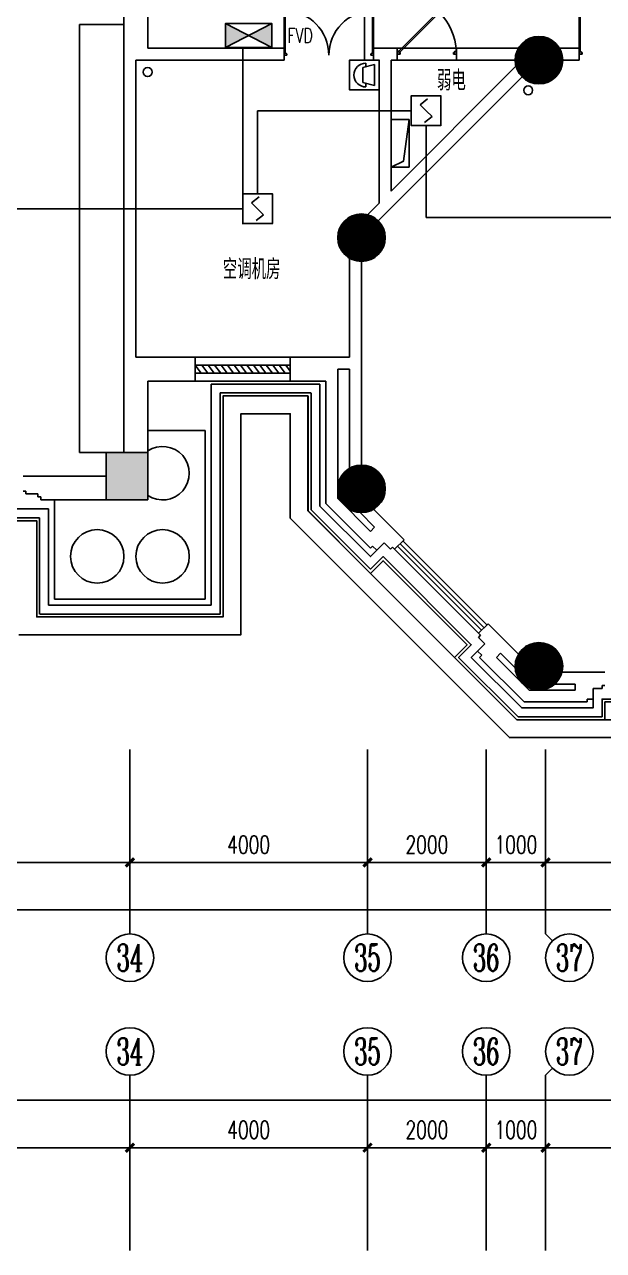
# Model space of a CAD drawing. Extents: x 190999 to 918899, y -200814 to 215286.
# Drawn here: x 507110 to 516859, y 110537 to 131167 of the extents above; entities that cross this region are included whole.
import ezdxf
from ezdxf.enums import TextEntityAlignment as Align

# ---------------------------------------------------------------- set-up
doc = ezdxf.new("R2010")
doc.units = 0
doc.header["$LTSCALE"] = 1000
doc.header["$MEASUREMENT"] = 0
doc.layers.get('Defpoints').update_dxf_attribs({"color": 1})
for name, color, linetype in [('00-EQUIP', 3, 'Continuous'), ('00-WIRE-4', 6, 'Continuous'), ('A-墙线', 2, 'Continuous'), ('A-外包装修', 250, 'Continuous'), ('A-外窗', 145, 'Continuous'), ('A-家具', 250, 'Continuous'), ('A-门', 167, 'Continuous'), ('AXIS', 3, 'Continuous'), ('AXIS_TEXT', 7, 'Continuous'), ('COLUMN', 2, 'Continuous'), ('PUB_HATCH', 250, 'Continuous'), ('WALL', 2, 'Continuous'), ('WINDOW', 177, 'Continuous'), ('屋面排水', 4, 'Continuous'), ('房间名称', 7, 'Continuous'), ('暖通-风-说明', 3, 'Continuous'), ('电井开洞', 97, 'Continuous'), ('雨水管', 151, 'Continuous')]:
    doc.layers.add(name, color=color, linetype=linetype)
doc.styles.add('_TCH_AXIS', font='COMPLEX', dxfattribs={"bigfont": 'GBCBIG'})
doc.styles.add('_TCH_DIM', font='SIMPLEX', dxfattribs={"bigfont": 'GBCBIG'})
doc.styles.add('COMPLEX', font='COMPLEX')
doc.styles.add('DIM_FONT', font='SIMPLEX', dxfattribs={"width": 0.7, "bigfont": 'GBCBIG'})
doc.styles.add('HZ-ZGBZ', font='romanc.shx', dxfattribs={"width": 0.65})
doc.styles.get("Standard").update_dxf_attribs({"font": 'simhei.ttf'})
doc.styles.add('XXK', font='romans.shx', dxfattribs={"width": 0.75, "bigfont": 'hzf.shx'})
doc.linetypes.add('BIG-DLINE', pattern='A,1,-0.15,["D",XXK,S=0.2,R=0,X=-0.1,Y=-0.09],-0.2', length=1.35)
doc.dimstyles.new('DIMN', dxfattribs={"dimtxt": 300, "dimasz": 100, "dimexe": 250, "dimexo": 300, "dimgap": 150, "dimtad": 1, "dimdec": 0, "dimzin": 0, "dimdsep": 46, "dimtxsty": 'DIM_FONT', "dimblk": 'ARCHTICK', "dimcen": 0.09, "dimclrt": 7, "dimazin": 2, "dimtfac": 1, "dimtdec": 0, "dimtix": 1, "dimtmove": 2, "dimatfit": 3, "dimfxl": 0, "dimtolj": 1, "dimtzin": 0, "dimarcsym": 0})

# ---------------------------------------------------------------- blocks, each defined once
blk = doc.blocks.new('m1800')
at = {"layer": 'A-墙线'}
for p, q in [((-900, -100), (-900, 100)), ((900, -100), (900, 100))]:
    blk.add_line(p, q, dxfattribs=at)
at = {"layer": 'A-门'}
for p, q in [((-900, 900), (-900, 0)), ((-900, 900), (-880, 900)), ((-880, 900), (-880, 50)), ((880, 900), (880, 50)), ((900, 900), (880, 900)), ((900, 900), (900, 0)), ((-900, 50), (-870, 50)), ((-900, 0), (-850, 0)), ((-870, 50), (-870, 30)), ((-870, 30), (-850, 30)), ((-850, 30), (-850, 0)), ((850, 30), (850, 0)), ((870, 30), (850, 30)), ((900, 0), (850, 0)), ((870, 50), (870, 30)), ((900, 50), (870, 50))]:
    blk.add_line(p, q, dxfattribs=at)
for centre, start, end in [((-900, 0), 0, 88.7267), ((900, 0), 91.2733, 180)]:
    blk.add_arc(centre, 900, start, end, dxfattribs=at)
blk = doc.blocks.new('bfm01')
at = {"layer": 'A-墙线'}
for p, q in [((-200, 0), (0, 0)), ((-200, -1000), (0, -1000))]:
    blk.add_line(p, q, dxfattribs=at)
at = {"layer": 'A-门'}
for p, q in [((-200, -1000), (-200, 0)), ((-100, 0), (-100, -50)), ((-70, -50), (-100, -50)), ((-50, -30), (-70, -30)), ((-70, -30), (-70, -50)), ((-64, -44), (-50, -30)), ((-64, -44), (603, -711)), ((-50, 0), (-50, -30)), ((-50, -30), (617, -697)), ((0, 0), (0, -1000)), ((-70, -950), (-100, -950)), ((-100, -1000), (-100, -950)), ((-50, -1000), (-100, -1000)), ((-70, -970), (-70, -950)), ((-50, -970), (-70, -970)), ((-50, -1000), (-50, -970))]:
    blk.add_line(p, q, dxfattribs=at)
blk.add_arc((-100, 0), 1000, 272.866, 315.8103, dxfattribs=at)
blk = doc.blocks.new('$WINLIB2D$00000039')
at = {"color": 0}
for p, q in [((0.5, 0.5), (-0.5, 0.5)), ((-0.5, 0.167), (0.5, 0.167)), ((-0.384, -0.167), (-0.448, 0.167)), ((-0.316, -0.167), (-0.38, 0.167)), ((-0.248, -0.167), (-0.312, 0.167)), ((-0.18, -0.167), (-0.244, 0.167)), ((-0.112, -0.167), (-0.176, 0.167)), ((-0.044, -0.167), (-0.108, 0.167)), ((0.024, -0.167), (-0.04, 0.167)), ((0.092, -0.167), (0.028, 0.167)), ((0.16, -0.167), (0.096, 0.167)), ((0.228, -0.167), (0.164, 0.167)), ((0.296, -0.167), (0.232, 0.167)), ((0.364, -0.167), (0.3, 0.167)), ((0.432, -0.167), (0.368, 0.167)), ((0.5, -0.167), (0.436, 0.167)), ((-0.452, -0.167), (-0.5, 0.084)), ((-0.5, -0.167), (0.5, -0.167)), ((0.5, -0.5), (-0.5, -0.5))]:
    blk.add_line(p, q, dxfattribs=at)
blk = doc.blocks.new('_ArchTick')
at = {"const_width": 0.5}
blk.add_lwpolyline([(-0.7, -0.7), (0.7, 0.7)], dxfattribs=at)
blk = doc.blocks.new('*D437')
at = {"layer": 'AXIS', "color": 0, "lineweight": -2}
for p, q in [((515884, 110867), (515884, 112517)), ((518885, 110867), (518885, 112517)), ((515884, 112267), (518885, 112267))]:
    blk.add_line(p, q, dxfattribs=at)
at = {"layer": 'Defpoints', "color": 0}
for p in [(518885, 112267), (515884, 110567), (518885, 110567)]:
    blk.add_point(p, dxfattribs=at)
at = {"layer": 'AXIS', "color": 0, "lineweight": -2, "xscale": 100, "yscale": 100, "zscale": 100, "rotation": 180}
blk.add_blockref('_ArchTick', (515884, 112267), dxfattribs=at)
at = {"layer": 'AXIS', "color": 0, "lineweight": -2, "xscale": 100, "yscale": 100, "zscale": 100}
blk.add_blockref('_ArchTick', (518885, 112267), dxfattribs=at)
at = {"layer": 'AXIS', "color": 7, "insert": (517384, 112567), "char_height": 300, "attachment_point": 5, "style": 'DIM_FONT'}
blk.add_mtext('\\A1;3000', dxfattribs=at)
blk = doc.blocks.new('*D438')
at = {"layer": 'AXIS', "color": 0, "lineweight": -2}
for p, q in [((514885, 110867), (514885, 112517)), ((515884, 110867), (515884, 112517)), ((514885, 112267), (514785, 112267)), ((514885, 112267), (515884, 112267)), ((515884, 112267), (515984, 112267))]:
    blk.add_line(p, q, dxfattribs=at)
at = {"layer": 'Defpoints', "color": 0}
for p in [(515884, 112267), (514885, 110567), (515884, 110567)]:
    blk.add_point(p, dxfattribs=at)
at = {"layer": 'AXIS', "color": 0, "lineweight": -2, "xscale": 100, "yscale": 100, "zscale": 100}
blk.add_blockref('_ArchTick', (514885, 112267), dxfattribs=at)
at = {"layer": 'AXIS', "color": 0, "lineweight": -2, "xscale": 100, "yscale": 100, "zscale": 100, "rotation": 180}
blk.add_blockref('_ArchTick', (515884, 112267), dxfattribs=at)
at = {"layer": 'AXIS', "color": 7, "insert": (515384, 112567), "char_height": 300, "attachment_point": 5, "style": 'DIM_FONT'}
blk.add_mtext('\\A1;1000', dxfattribs=at)
blk = doc.blocks.new('*D439')
at = {"layer": 'AXIS', "color": 0, "lineweight": -2}
for p, q in [((512885, 110867), (512885, 112517)), ((514885, 110867), (514885, 112517)), ((512885, 112267), (514885, 112267))]:
    blk.add_line(p, q, dxfattribs=at)
at = {"layer": 'Defpoints', "color": 0}
for p in [(514885, 112267), (512885, 110567), (514885, 110567)]:
    blk.add_point(p, dxfattribs=at)
at = {"layer": 'AXIS', "color": 0, "lineweight": -2, "xscale": 100, "yscale": 100, "zscale": 100, "rotation": 180}
blk.add_blockref('_ArchTick', (512885, 112267), dxfattribs=at)
at = {"layer": 'AXIS', "color": 0, "lineweight": -2, "xscale": 100, "yscale": 100, "zscale": 100}
blk.add_blockref('_ArchTick', (514885, 112267), dxfattribs=at)
at = {"layer": 'AXIS', "color": 7, "insert": (513885, 112567), "char_height": 300, "attachment_point": 5, "style": 'DIM_FONT'}
blk.add_mtext('\\A1;2000', dxfattribs=at)
blk = doc.blocks.new('*D440')
at = {"layer": 'AXIS', "color": 0, "lineweight": -2}
for p, q in [((508885, 110867), (508885, 112517)), ((512885, 110867), (512885, 112517)), ((508885, 112267), (512885, 112267))]:
    blk.add_line(p, q, dxfattribs=at)
at = {"layer": 'Defpoints', "color": 0}
for p in [(512885, 112267), (508885, 110567), (512885, 110567)]:
    blk.add_point(p, dxfattribs=at)
at = {"layer": 'AXIS', "color": 0, "lineweight": -2, "xscale": 100, "yscale": 100, "zscale": 100, "rotation": 180}
blk.add_blockref('_ArchTick', (508885, 112267), dxfattribs=at)
at = {"layer": 'AXIS', "color": 0, "lineweight": -2, "xscale": 100, "yscale": 100, "zscale": 100}
blk.add_blockref('_ArchTick', (512885, 112267), dxfattribs=at)
at = {"layer": 'AXIS', "color": 7, "insert": (510885, 112567), "char_height": 300, "attachment_point": 5, "style": 'DIM_FONT'}
blk.add_mtext('\\A1;4000', dxfattribs=at)
blk = doc.blocks.new('*D441')
at = {"layer": 'AXIS', "color": 0, "lineweight": -2}
for p, q in [((500885, 110867), (500885, 112517)), ((508885, 110867), (508885, 112517)), ((500885, 112267), (508885, 112267))]:
    blk.add_line(p, q, dxfattribs=at)
at = {"layer": 'Defpoints', "color": 0}
for p in [(508885, 112267), (500885, 110567), (508885, 110567)]:
    blk.add_point(p, dxfattribs=at)
at = {"layer": 'AXIS', "color": 0, "lineweight": -2, "xscale": 100, "yscale": 100, "zscale": 100, "rotation": 180}
blk.add_blockref('_ArchTick', (500885, 112267), dxfattribs=at)
at = {"layer": 'AXIS', "color": 0, "lineweight": -2, "xscale": 100, "yscale": 100, "zscale": 100}
blk.add_blockref('_ArchTick', (508885, 112267), dxfattribs=at)
at = {"layer": 'AXIS', "color": 7, "insert": (504885, 112567), "char_height": 300, "attachment_point": 5, "style": 'DIM_FONT'}
blk.add_mtext('\\A1;8000', dxfattribs=at)
blk = doc.blocks.new('*D450')
at = {"layer": 'AXIS', "color": 0, "lineweight": -2}
for p, q in [((445885, 110867), (445885, 113317)), ((519185, 110867), (519185, 113317)), ((445885, 113067), (519185, 113067))]:
    blk.add_line(p, q, dxfattribs=at)
at = {"layer": 'Defpoints', "color": 0}
for p in [(519185, 113067), (445885, 110567), (519185, 110567)]:
    blk.add_point(p, dxfattribs=at)
at = {"layer": 'AXIS', "color": 0, "lineweight": -2, "xscale": 100, "yscale": 100, "zscale": 100, "rotation": 180}
blk.add_blockref('_ArchTick', (445885, 113067), dxfattribs=at)
at = {"layer": 'AXIS', "color": 0, "lineweight": -2, "xscale": 100, "yscale": 100, "zscale": 100}
blk.add_blockref('_ArchTick', (519185, 113067), dxfattribs=at)
at = {"layer": 'AXIS', "color": 7, "insert": (482535, 113367), "char_height": 300, "attachment_point": 5, "style": 'DIM_FONT'}
blk.add_mtext('\\A1;73300', dxfattribs=at)
blk = doc.blocks.new('*D473')
at = {"layer": 'AXIS', "color": 0, "lineweight": -2}
for p, q in [((515884, 118667), (515884, 116817)), ((518885, 118667), (518885, 116817)), ((515884, 117067), (518885, 117067))]:
    blk.add_line(p, q, dxfattribs=at)
at = {"layer": 'Defpoints', "color": 0}
for p in [(515884, 118967), (518885, 118967), (518885, 117067)]:
    blk.add_point(p, dxfattribs=at)
at = {"layer": 'AXIS', "color": 0, "lineweight": -2, "xscale": 100, "yscale": 100, "zscale": 100, "rotation": 180}
blk.add_blockref('_ArchTick', (515884, 117067), dxfattribs=at)
at = {"layer": 'AXIS', "color": 0, "lineweight": -2, "xscale": 100, "yscale": 100, "zscale": 100}
blk.add_blockref('_ArchTick', (518885, 117067), dxfattribs=at)
at = {"layer": 'AXIS', "color": 7, "insert": (517384, 117367), "char_height": 300, "attachment_point": 5, "style": 'DIM_FONT'}
blk.add_mtext('\\A1;3000', dxfattribs=at)
blk = doc.blocks.new('*D474')
at = {"layer": 'AXIS', "color": 0, "lineweight": -2}
for p, q in [((514885, 118667), (514885, 116817)), ((515884, 118667), (515884, 116817)), ((514885, 117067), (514785, 117067)), ((514885, 117067), (515884, 117067)), ((515884, 117067), (515984, 117067))]:
    blk.add_line(p, q, dxfattribs=at)
at = {"layer": 'Defpoints', "color": 0}
for p in [(514885, 118967), (515884, 118967), (515884, 117067)]:
    blk.add_point(p, dxfattribs=at)
at = {"layer": 'AXIS', "color": 0, "lineweight": -2, "xscale": 100, "yscale": 100, "zscale": 100}
blk.add_blockref('_ArchTick', (514885, 117067), dxfattribs=at)
at = {"layer": 'AXIS', "color": 0, "lineweight": -2, "xscale": 100, "yscale": 100, "zscale": 100, "rotation": 180}
blk.add_blockref('_ArchTick', (515884, 117067), dxfattribs=at)
at = {"layer": 'AXIS', "color": 7, "insert": (515384, 117367), "char_height": 300, "attachment_point": 5, "style": 'DIM_FONT'}
blk.add_mtext('\\A1;1000', dxfattribs=at)
blk = doc.blocks.new('*D475')
at = {"layer": 'AXIS', "color": 0, "lineweight": -2}
for p, q in [((512885, 118667), (512885, 116817)), ((514885, 118667), (514885, 116817)), ((512885, 117067), (514885, 117067))]:
    blk.add_line(p, q, dxfattribs=at)
at = {"layer": 'Defpoints', "color": 0}
for p in [(512885, 118967), (514885, 118967), (514885, 117067)]:
    blk.add_point(p, dxfattribs=at)
at = {"layer": 'AXIS', "color": 0, "lineweight": -2, "xscale": 100, "yscale": 100, "zscale": 100, "rotation": 180}
blk.add_blockref('_ArchTick', (512885, 117067), dxfattribs=at)
at = {"layer": 'AXIS', "color": 0, "lineweight": -2, "xscale": 100, "yscale": 100, "zscale": 100}
blk.add_blockref('_ArchTick', (514885, 117067), dxfattribs=at)
at = {"layer": 'AXIS', "color": 7, "insert": (513885, 117367), "char_height": 300, "attachment_point": 5, "style": 'DIM_FONT'}
blk.add_mtext('\\A1;2000', dxfattribs=at)
blk = doc.blocks.new('*D476')
at = {"layer": 'AXIS', "color": 0, "lineweight": -2}
for p, q in [((508885, 118667), (508885, 116817)), ((512885, 118667), (512885, 116817)), ((508885, 117067), (512885, 117067))]:
    blk.add_line(p, q, dxfattribs=at)
at = {"layer": 'Defpoints', "color": 0}
for p in [(508885, 118967), (512885, 118967), (512885, 117067)]:
    blk.add_point(p, dxfattribs=at)
at = {"layer": 'AXIS', "color": 0, "lineweight": -2, "xscale": 100, "yscale": 100, "zscale": 100, "rotation": 180}
blk.add_blockref('_ArchTick', (508885, 117067), dxfattribs=at)
at = {"layer": 'AXIS', "color": 0, "lineweight": -2, "xscale": 100, "yscale": 100, "zscale": 100}
blk.add_blockref('_ArchTick', (512885, 117067), dxfattribs=at)
at = {"layer": 'AXIS', "color": 7, "insert": (510885, 117367), "char_height": 300, "attachment_point": 5, "style": 'DIM_FONT'}
blk.add_mtext('\\A1;4000', dxfattribs=at)
blk = doc.blocks.new('*D477')
at = {"layer": 'AXIS', "color": 0, "lineweight": -2}
for p, q in [((500885, 118667), (500885, 116817)), ((508885, 118667), (508885, 116817)), ((500885, 117067), (508885, 117067))]:
    blk.add_line(p, q, dxfattribs=at)
at = {"layer": 'Defpoints', "color": 0}
for p in [(500885, 118967), (508885, 118967), (508885, 117067)]:
    blk.add_point(p, dxfattribs=at)
at = {"layer": 'AXIS', "color": 0, "lineweight": -2, "xscale": 100, "yscale": 100, "zscale": 100, "rotation": 180}
blk.add_blockref('_ArchTick', (500885, 117067), dxfattribs=at)
at = {"layer": 'AXIS', "color": 0, "lineweight": -2, "xscale": 100, "yscale": 100, "zscale": 100}
blk.add_blockref('_ArchTick', (508885, 117067), dxfattribs=at)
at = {"layer": 'AXIS', "color": 7, "insert": (504885, 117367), "char_height": 300, "attachment_point": 5, "style": 'DIM_FONT'}
blk.add_mtext('\\A1;8000', dxfattribs=at)
blk = doc.blocks.new('*D486')
at = {"layer": 'AXIS', "color": 0, "lineweight": -2}
for p, q in [((446335, 118667), (446335, 116017)), ((523584, 118667), (523584, 116017)), ((446335, 116267), (523584, 116267))]:
    blk.add_line(p, q, dxfattribs=at)
at = {"layer": 'Defpoints', "color": 0}
for p in [(446335, 118967), (523584, 118967), (523584, 116267)]:
    blk.add_point(p, dxfattribs=at)
at = {"layer": 'AXIS', "color": 0, "lineweight": -2, "xscale": 100, "yscale": 100, "zscale": 100, "rotation": 180}
blk.add_blockref('_ArchTick', (446335, 116267), dxfattribs=at)
at = {"layer": 'AXIS', "color": 0, "lineweight": -2, "xscale": 100, "yscale": 100, "zscale": 100}
blk.add_blockref('_ArchTick', (523584, 116267), dxfattribs=at)
at = {"layer": 'AXIS', "color": 7, "insert": (484959, 116567), "char_height": 300, "attachment_point": 5, "style": 'DIM_FONT'}
blk.add_mtext('\\A1;77250', dxfattribs=at)
blk = doc.blocks.new('_YZH')
blk.add_circle((0, 0), 0.5)
at = {"layer": 'PUB_HATCH', "const_width": 0.5}
blk.add_lwpolyline([(-0.25, 0, 1), (0.25, 0, 1)], format="xyb", close=True, dxfattribs=at)
blk = doc.blocks.new('_AXISO')
blk.add_circle((0, 0), 0.5)
at = {"layer": 'AXIS_TEXT', "style": 'COMPLEX', "width": 1.041667}
blk.add_attdef('A', text='', height=0.56, dxfattribs=at).set_placement((-0.25, -0.28), (0.25, -0.28), align=Align.FIT)
blk = doc.blocks.new('_LINKPT1')
at = {"color": 0}
blk.add_line((0, 0), (0, 0), dxfattribs=at)
blk = doc.blocks.new('3S1KCGW2')
for p, q in [((0.5, 0.5), (-0.5, 0.5)), ((-0.5, 0.5), (-0.5, -0.5)), ((0.5, -0.5), (0.5, 0.5)), ((-0.2, 0.2), (0.05, 0.4)), ((0, 0), (-0.2, 0.2)), ((0, 0), (0.2, -0.2)), ((0.2, -0.2), (-0.05, -0.4)), ((-0.5, -0.5), (0.5, -0.5))]:
    blk.add_line(p, q)
at = {"const_width": 0.04, "flags": 128}
blk.add_lwpolyline([(-0.5, -0.5), (-0.5, 0.5), (0.5, 0.5), (0.5, -0.5)], close=True, dxfattribs=at)
at = {"xscale": 0.002, "yscale": 0.002, "zscale": 0.002}
for p in [(0, 0.5), (-0.5, 0), (0.5, 0), (0, -0.5)]:
    blk.add_blockref('_LINKPT1', p, dxfattribs=at)
at = {"flags": 9}
blk.add_attdef('A', (0, 0), '', height=0.00002, dxfattribs=at)
blk = doc.blocks.new('6H2KALM6')
for p, q in [((-0.78, 0.4), (0.78, -0.4)), ((0.78, 0.4), (-0.78, -0.4)), ((0.78, 0.4), (-0.78, 0.4)), ((-0.78, 0.4), (-0.78, -0.4)), ((0.78, -0.4), (0.78, 0.4)), ((-0.78, -0.4), (0.78, -0.4))]:
    blk.add_line(p, q)
at = {"const_width": 0.04}
blk.add_lwpolyline([(-0.78, 0.4), (-0.78, -0.4), (0.78, -0.4), (0.78, 0.4)], close=True, dxfattribs=at)
for points in [[(-0.78, 0.4), (0, 0), (-0.78, -0.4)], [(0.78, 0.4), (0, 0), (0.78, -0.4)]]:
    blk.add_solid(points)
at = {"xscale": 0.002, "yscale": 0.002, "zscale": 0.002}
for p in [(-0.78, 0), (0, 0.4), (0.78, 0), (0, -0.4)]:
    blk.add_blockref('_LINKPT1', p, dxfattribs=at)
at = {"flags": 9}
blk.add_attdef('A', (0, 0), '', height=0.00002, dxfattribs=at)
blk = doc.blocks.new('411UXEXY')
for p, q in [((0.5, 0.5), (-0.5, 0.5)), ((-0.5, 0.5), (-0.5, -0.5)), ((0.5, -0.5), (0.5, 0.5)), ((-0.25, 0.056), (-0.35, -0.333)), ((0.25, 0.056), (-0.25, 0.056)), ((0.35, -0.333), (0.25, 0.056)), ((-0.4, -0.044), (-0.276, -0.044)), ((-0.35, -0.333), (0.35, -0.333)), ((0.4, -0.044), (0.276, -0.044)), ((-0.5, -0.5), (0.5, -0.5))]:
    blk.add_line(p, q)
at = {"const_width": 0.04, "flags": 128}
blk.add_lwpolyline([(0.5, -0.5), (0.5, 0.5), (-0.5, 0.5), (-0.5, -0.5)], close=True, dxfattribs=at)
blk.add_arc((0, -0.044), 0.4, 0, 180)
at = {"xscale": 0.002, "yscale": 0.002, "zscale": 0.002}
for p in [(0, 0.5), (-0.5, 0), (0.5, 0), (0, -0.5)]:
    blk.add_blockref('_LINKPT1', p, dxfattribs=at)
at = {"flags": 9}
blk.add_attdef('A', (0, 0), '', height=0.00002, dxfattribs=at)

msp = doc.modelspace()

# ---------------------------------------------------------------- hatches: boundary and pattern name
at = {"layer": 'PUB_HATCH'}
msp.add_hatch(color=256, dxfattribs=at).paths.add_polyline_path([(508484.6, 123967.4), (508484.6, 123167.4), (509184.6, 123167.4), (509184.6, 123967.4)])

# ---------------------------------------------------------------- linework, layer by layer
at = {"layer": '00-WIRE-4', "linetype": 'BIG-DLINE'}
msp.add_line((512834.6, 134817.4), (512834.6, 130567.4), dxfattribs=at)
at = {"layer": '00-WIRE-4'}
for p, q in [((510784.6, 128317.4), (510784.6, 130783.4)), ((511034.6, 129717), (513622.3, 129717)), ((511034.6, 129717), (511034.6, 128317.4)), ((513872.3, 127917.4), (513872.3, 129467)), ((505084.6, 128067.4), (510784.6, 128067.4)), ((513872.3, 127917.4), (517734.6, 127917.4))]:
    msp.add_line(p, q, dxfattribs=at)
at = {"layer": 'A-墙线'}
for p, q in [((509184.6, 132967.4), (509184.6, 130767.4)), ((508784.6, 132667.4), (508784.6, 123967.4)), ((511484.6, 130767.4), (509184.6, 130767.4)), ((511484.6, 130567.4), (511484.6, 130767.4)), ((513384.6, 130767.4), (512984.6, 130767.4)), ((512984.6, 130567.4), (512984.6, 130767.4)), ((513384.6, 130567.4), (513384.6, 130767.4)), ((515425.6, 130767.4), (514384.6, 130767.4)), ((514384.6, 130567.4), (514384.6, 130767.4)), ((516449, 130767.4), (516118.4, 130767.4)), ((516449, 130567.4), (516449, 130767.4)), ((508984.6, 130567.4), (508984.6, 125567.4)), ((511484.6, 130567.4), (508984.6, 130567.4)), ((513084.6, 130567.4), (512984.6, 130567.4)), ((513084.6, 128162.7), (513084.6, 130567.4)), ((513284.6, 128362.7), (513284.6, 130567.4)), ((513384.6, 130567.4), (513284.6, 130567.4)), ((515385.6, 130463.8), (513284.6, 128362.7)), ((515372, 130567.4), (514384.6, 130567.4)), ((516449, 130567.4), (516172, 130567.4)), ((515489.2, 130284.5), (513066.8, 127862.1)), ((513084.6, 128162.7), (512884.6, 127962.7)), ((512584.4, 125567.4), (512584.4, 127233.5)), ((512784.4, 123754.9), (512784.4, 127179.9)), ((512584.4, 125367.4), (512384.4, 125367.4)), ((512384.4, 123189.2), (512384.4, 125367.4)), ((512584.4, 123701.3), (512584.4, 125367.4)), ((509184.6, 125167.4), (509184.6, 123967.4)), ((512184.4, 123106.4), (512184.4, 125167.4)), ((508484.6, 123567.4), (507084.6, 123567.4)), ((507134.6, 123317.4), (507084.6, 123317.4)), ((507134.6, 123267.4), (507134.6, 123317.4)), ((507334.6, 123267.4), (507134.6, 123267.4)), ((507334.6, 123217.4), (507334.6, 123267.4)), ((507384.6, 123217.4), (507334.6, 123217.4)), ((507384.6, 123167.4), (507384.6, 123217.4)), ((508484.6, 123167.4), (507384.6, 123167.4)), ((512384.4, 123189.2), (512934.6, 122638.9)), ((512184.4, 123106.4), (512934.6, 122356.1)), ((512759.3, 122955.7), (513005.3, 122709.7)), ((512987.5, 123010.3), (513500.3, 122497.5)), ((512934.6, 122638.9), (513005.3, 122709.7)), ((512934.6, 122356.1), (512970, 122391.5)), ((512970, 122391.5), (513040.7, 122320.8)), ((513040.7, 122320.8), (513164.4, 122444.5)), ((513164.4, 122444.5), (513270.5, 122338.4)), ((513270.5, 122338.4), (513305.8, 122373.8)), ((513305.8, 122373.8), (513341.2, 122338.4)), ((513341.2, 122338.4), (513500.3, 122497.5)), ((514755.4, 120924.2), (514914.5, 121083.3)), ((514790.8, 120888.9), (514755.4, 120924.2)), ((515427.3, 120570.5), (514914.5, 121083.3)), ((514737.7, 120623.7), (514861.5, 120747.4)), ((514755.4, 120853.5), (514790.8, 120888.9)), ((514861.5, 120747.4), (514755.4, 120853.5)), ((514808.4, 120553), (514737.7, 120623.7)), ((514773.1, 120517.6), (514808.4, 120553)), ((515523.3, 119767.4), (514773.1, 120517.6)), ((515055.9, 120517.6), (515126.6, 120588.3)), ((515606.2, 119967.4), (515055.9, 120517.6)), ((515372.7, 120342.3), (515126.6, 120588.3)), ((516036.4, 120067.4), (516384.4, 120067.4)), ((516159.2, 120267.4), (516884.4, 120267.4)), ((516384.4, 119967.4), (516384.4, 120067.4)), ((515606.2, 119967.4), (516384.4, 119967.4)), ((516684.4, 119817.4), (516684.4, 119992.4)), ((516684.4, 119992.4), (516834.4, 119992.4)), ((516834.4, 119992.4), (516834.4, 120042.4)), ((516834.4, 120042.4), (516884.4, 120042.4)), ((515523.3, 119767.4), (516584.4, 119767.4)), ((516584.4, 119767.4), (516584.4, 119817.4)), ((516584.4, 119817.4), (516684.4, 119817.4))]:
    msp.add_line(p, q, dxfattribs=at)
at = {"layer": 'A-外包装修'}
for p, q in [((510254.6, 121397.4), (510254.6, 125117.4)), ((512083.4, 125117.4), (510254.6, 125117.4)), ((510404.6, 121247.4), (510404.6, 124967.4)), ((511933.4, 124967.4), (510404.6, 124967.4)), ((510454.6, 124917.4), (510454.6, 121197.4)), ((511883.4, 124917.4), (510454.6, 124917.4)), ((510154.6, 124337.4), (509184.6, 124337.4)), ((510154.6, 121497.4), (510154.6, 124337.4)), ((507614.6, 121497.4), (507614.6, 123167.4)), ((507514.6, 123017.4), (502254.6, 123017.4)), ((507514.6, 121397.4), (507514.6, 123017.4)), ((507364.6, 122867.4), (502404.6, 122867.4)), ((507314.6, 122817.4), (502454.6, 122817.4)), ((507314.6, 122817.4), (507314.6, 121197.4)), ((507364.6, 121247.4), (507364.6, 122867.4)), ((507516, 121397.4), (510253.2, 121397.4)), ((507616, 121497.4), (510153.2, 121497.4)), ((507316, 121197.4), (510453.2, 121197.4)), ((507366, 121247.4), (510403.2, 121247.4))]:
    msp.add_line(p, q, dxfattribs=at)
for points in [[(523484.6, 128352.4), (523884.4, 127952.7), (523884.4, 126467.4), (523584.4, 126467.4), (523584.4, 124467.4), (523884.4, 124467.4), (523884.4, 122982.1), (522834.1, 121931.8), (522622, 122144), (521207.8, 120729.8), (521419.9, 120517.6), (520369.6, 119467.4), (518884.4, 119467.4), (518884.4, 119767.4), (516884.4, 119767.4), (516884.4, 119467.4), (515399.1, 119467.4), (514348.8, 120517.6), (514561, 120729.8), (513146.7, 122144), (512934.6, 121931.8), (511884.4, 122982.1), (511884.4, 124917.4)], [(523484.6, 128281.7), (523834.4, 127931.9), (523834.4, 126517.4), (523534.4, 126517.4), (523534.4, 124417.4), (523834.4, 124417.4), (523834.4, 123002.8), (522834.1, 122002.6), (522622, 122214.7), (521137, 120729.8), (521349.2, 120517.6), (520348.9, 119517.4), (518934.4, 119517.4), (518934.4, 119817.4), (516834.4, 119817.4), (516834.4, 119517.4), (515419.8, 119517.4), (514419.5, 120517.6), (514631.7, 120729.8), (513146.7, 122214.7), (512934.6, 122002.6), (511934.4, 123002.8), (511934.4, 124967.4)], [(513040.7, 122320.8), (512934.6, 122214.7), (512084.4, 123064.9), (512084.4, 125117.4)], [(514737.7, 120623.7), (514631.7, 120517.6), (515481.9, 119667.4), (516684.4, 119667.4), (516684.4, 119817.4)]]:
    msp.add_lwpolyline(points, dxfattribs=at)
for centre in [(508334.6, 122217.4), (509434.6, 122217.4)]:
    msp.add_circle(centre, 450, dxfattribs=at)
msp.add_arc((509434.6, 123617.4), 450, 236.25101, 123.74899, dxfattribs=at)
at = {"layer": 'A-外窗'}
for p, q in [((514755.4, 120924.2), (513341.2, 122338.4)), ((514804.9, 120973.7), (513390.7, 122387.9)), ((514847.3, 121016.1), (513433.1, 122430.4)), ((514896.8, 121065.6), (513482.6, 122479.8))]:
    msp.add_line(p, q, dxfattribs=at)
at = {"layer": 'A-家具'}
for p, q in [((508784.6, 131167.4), (508034.6, 131167.4)), ((508034.6, 131167.4), (508034.6, 123967.4)), ((508484.6, 123967.4), (508034.6, 123967.4))]:
    msp.add_line(p, q, dxfattribs=at)
at = {"layer": 'AXIS'}
for p, q in [((508884.6, 118967.4), (508884.6, 115863.7)), ((512884.6, 118967.4), (512884.6, 115863.7)), ((514884.6, 118967.4), (514884.6, 115863.7)), ((515884.1, 118967.4), (515884.1, 115863.7)), ((516001.3, 115746.5), (515884.1, 115863.7)), ((508884.6, 110537.4), (508884.6, 113486.5)), ((512884.6, 110537.4), (512884.6, 113486.5)), ((514884.6, 110537.4), (514884.6, 113486.5)), ((516001.3, 113603.6), (515884.1, 113486.5)), ((515884.1, 110537.4), (515884.1, 113486.5))]:
    msp.add_line(p, q, dxfattribs=at)
at = {"layer": 'COLUMN'}
for p, q in [((508484.6, 123967.4), (508484.6, 123167.4)), ((509184.6, 123967.4), (508484.6, 123967.4)), ((509184.6, 123167.4), (509184.6, 123967.4)), ((508484.6, 123167.4), (509184.6, 123167.4))]:
    msp.add_line(p, q, dxfattribs=at)
at = {"layer": 'WALL'}
for p, q in [((509984.6, 125567.4), (508984.6, 125567.4)), ((509984.6, 125567.4), (509984.6, 125167.4)), ((512584.4, 125567.4), (511584.6, 125567.4)), ((511584.6, 125567.4), (511584.6, 125167.4)), ((509984.6, 125167.4), (509184.6, 125167.4)), ((512184.4, 125167.4), (511584.6, 125167.4))]:
    msp.add_line(p, q, dxfattribs=at)
at = {"layer": '屋面排水'}
for points in [[(502454.6, 122817.4), (507314.6, 122817.4), (507316, 121197.4), (510454.6, 121197.4), (510454.6, 124917.4), (511883.4, 124917.4), (511883.4, 122983.3), (515399.3, 119467.4), (520369.9, 119467.4), (523885.8, 122983.3), (523885.8, 127953.9), (523484.6, 128355.1), (523484.6, 130517.4), (523784.6, 130517.4), (523784.6, 128479.3), (524185.8, 128078.1), (524185.8, 122859), (520494.1, 119167.4), (515275, 119167.4), (511583.4, 122859), (511583.4, 124617.4), (510754.6, 124617.4), (510754.6, 120897.4), (507016.3, 120897.4)], [(502454.6, 122817.4), (507314.6, 122817.4), (507314.6, 121197.4), (510454.6, 121197.4), (510454.6, 124917.4), (511883.4, 124917.4), (511883.4, 122983.3), (515399.3, 119467.4), (520369.9, 119467.4), (523885.8, 122983.3), (523885.8, 127953.9), (523484.6, 128355.1), (523484.6, 130517.4), (523784.6, 130517.4), (523784.6, 128479.3), (524185.8, 128078.1), (524185.8, 122859), (520494.1, 119167.4), (515275, 119167.4), (511583.4, 122859), (511583.4, 124617.4), (510754.6, 124617.4), (510754.6, 120897.4), (507014.8, 120897.4)]]:
    msp.add_lwpolyline(points, dxfattribs=at)
at = {"layer": '电井开洞', "color": 4}
msp.add_lwpolyline([(513284.6, 128767.4), (513584.6, 128767.4), (513584.6, 129567.4), (513284.6, 129567.4)], close=True, dxfattribs=at)
at = {"layer": '电井开洞'}
msp.add_lwpolyline([(513284.6, 128767.4), (513489.9, 128865.9), (513584.6, 129567.4)], dxfattribs=at)
at = {"layer": '雨水管'}
for centre in [(509184.6, 130367.4), (515591.6, 130060.3)]:
    msp.add_circle(centre, 75, dxfattribs=at)

# ---------------------------------------------------------------- block references
at = {"layer": '00-EQUIP', "xscale": 500, "yscale": 500, "zscale": 500}
for name, p, rotation in [('6H2KALM6', (510884.6, 130981.8), 180), ('411UXEXY', (512834.6, 130317.4), 90), ('3S1KCGW2', (513872.3, 129717), 180), ('3S1KCGW2', (511034.6, 128067.4), 180)]:
    msp.add_blockref(name, p, dxfattribs=dict(at, rotation=rotation))
at = {"layer": 'A-门', "xscale": -1}
msp.add_blockref('m1800', (517349, 130667.4), dxfattribs=at)
at = {"layer": 'A-门', "xscale": -0.8333333332557231, "yscale": 0.8333333332557231, "zscale": 0.8333333333333334}
msp.add_blockref('m1800', (512234.6, 130650.7), dxfattribs=at)
at = {"layer": 'A-门', "rotation": 90}
msp.add_blockref('bfm01', (513384.6, 130767.4), dxfattribs=at)
at = {"layer": 'AXIS'}
ref = msp.add_blockref('_AXISO', (508884.6, 115463.7), dxfattribs=dict(at, xscale=800, yscale=800, zscale=800))
ref.add_attrib('A', '34', dxfattribs={"layer": 'AXIS_TEXT', "height": 452.55, "style": '_TCH_AXIS', "width": 0.6}).set_placement((508658.3, 115237.4), (509110.9, 115237.4), align=Align.FIT)
ref = msp.add_blockref('_AXISO', (512884.6, 115463.7), dxfattribs=dict(at, xscale=800, yscale=800, zscale=800))
ref.add_attrib('A', '35', dxfattribs={"layer": 'AXIS_TEXT', "height": 452.55, "style": '_TCH_AXIS', "width": 0.636364}).set_placement((512658.3, 115237.4), (513110.9, 115237.4), align=Align.FIT)
ref = msp.add_blockref('_AXISO', (514884.6, 115463.7), dxfattribs=dict(at, xscale=800, yscale=800, zscale=800))
ref.add_attrib('A', '36', dxfattribs={"layer": 'AXIS_TEXT', "height": 452.55, "style": '_TCH_AXIS', "width": 0.636364}).set_placement((514658.3, 115237.4), (515110.9, 115237.4), align=Align.FIT)
ref = msp.add_blockref('_AXISO', (516284.1, 115463.7), dxfattribs=dict(at, xscale=800, yscale=800, zscale=800))
ref.add_attrib('A', '37', dxfattribs={"layer": 'AXIS_TEXT', "height": 452.55, "style": '_TCH_AXIS', "width": 0.636364}).set_placement((516057.9, 115237.4), (516510.4, 115237.4), align=Align.FIT)
ref = msp.add_blockref('_AXISO', (508884.6, 113886.5), dxfattribs=dict(at, xscale=800, yscale=800, zscale=800))
ref.add_attrib('A', '34', dxfattribs={"layer": 'AXIS_TEXT', "height": 452.55, "style": '_TCH_AXIS', "width": 0.6}).set_placement((508658.3, 113660.2), (509110.9, 113660.2), align=Align.FIT)
ref = msp.add_blockref('_AXISO', (512884.6, 113886.5), dxfattribs=dict(at, xscale=800, yscale=800, zscale=800))
ref.add_attrib('A', '35', dxfattribs={"layer": 'AXIS_TEXT', "height": 452.55, "style": '_TCH_AXIS', "width": 0.636364}).set_placement((512658.3, 113660.2), (513110.9, 113660.2), align=Align.FIT)
ref = msp.add_blockref('_AXISO', (514884.6, 113886.5), dxfattribs=dict(at, xscale=800, yscale=800, zscale=800))
ref.add_attrib('A', '36', dxfattribs={"layer": 'AXIS_TEXT', "height": 452.55, "style": '_TCH_AXIS', "width": 0.636364}).set_placement((514658.3, 113660.2), (515110.9, 113660.2), align=Align.FIT)
ref = msp.add_blockref('_AXISO', (516284.1, 113886.5), dxfattribs=dict(at, xscale=800, yscale=800, zscale=800))
ref.add_attrib('A', '37', dxfattribs={"layer": 'AXIS_TEXT', "height": 452.55, "style": '_TCH_AXIS', "width": 0.636364}).set_placement((516057.9, 113660.2), (516510.4, 113660.2), align=Align.FIT)
at = {"layer": 'COLUMN', "xscale": 800, "yscale": 800, "zscale": 800}
for p in [(515771.9, 130567.4), (512784.4, 127579.9), (512784.4, 123354.9), (515771.9, 120367.4)]:
    msp.add_blockref('_YZH', p, dxfattribs=at)
at = {"layer": 'WINDOW', "xscale": -1600, "yscale": -400, "zscale": 1600}
msp.add_blockref('$WINLIB2D$00000039', (510784.6, 125367.4), dxfattribs=at)

# ---------------------------------------------------------------- texts
at = {"layer": '房间名称', "style": '_TCH_DIM'}
for s, p in [('弱电', (514054.9, 130058.2)), ('空调机房', (510448.4, 126881))]:
    msp.add_text(s, height=337.59, dxfattribs=at).set_placement(p)
at = {"layer": '暖通-风-说明', "style": 'HZ-ZGBZ', "width": 0.7}
msp.add_text('FVD', height=250, dxfattribs=at).set_placement((511535.8, 130858.6))

# ---------------------------------------------------------------- dimensions: what is measured, and where the dimension line sits
at = {"layer": 'AXIS'}
for p1, p2, distance, picture, middle in [((446334.6, 118967.4), (523584.4, 118967.4), -2700, '*D486', (484959.5, 116567.4)), ((500884.6, 118967.4), (508884.6, 118967.4), -1900, '*D477', (504884.6, 117367.4)), ((508884.6, 118967.4), (512884.6, 118967.4), -1900, '*D476', (510884.6, 117367.4)), ((512884.6, 118967.4), (514884.6, 118967.4), -1900, '*D475', (513884.6, 117367.4)), ((514884.5799, 118967.3724), (515884.1331, 118967.3724), -1900, '*D474', (515384.3565, 117367.3724)), ((515884.1331, 118967.3724), (518884.5799, 118967.3724), -1900, '*D473', (517384.3565, 117367.3724)), ((445884.6, 110567.4), (519184.6, 110567.4), 2500, '*D450', (482534.6, 113367.4)), ((500884.6, 110567.4), (508884.6, 110567.4), 1700, '*D441', (504884.6, 112567.4)), ((508884.6, 110567.4), (512884.6, 110567.4), 1700, '*D440', (510884.6, 112567.4)), ((512884.6, 110567.4), (514884.6, 110567.4), 1700, '*D439', (513884.6, 112567.4)), ((514884.5799, 110567.3754), (515884.1331, 110567.3754), 1700, '*D438', (515384.3565, 112567.3754)), ((515884.1331, 110567.3754), (518884.5799, 110567.3754), 1700, '*D437', (517384.3565, 112567.3754))]:
    dim = msp.add_aligned_dim(p1=p1, p2=p2, distance=distance, dimstyle='DIMN', dxfattribs=at)
    dim.commit()
    dim.dimension.update_dxf_attribs({"geometry": picture, "text_midpoint": middle})

doc.saveas('drawing.dxf')
